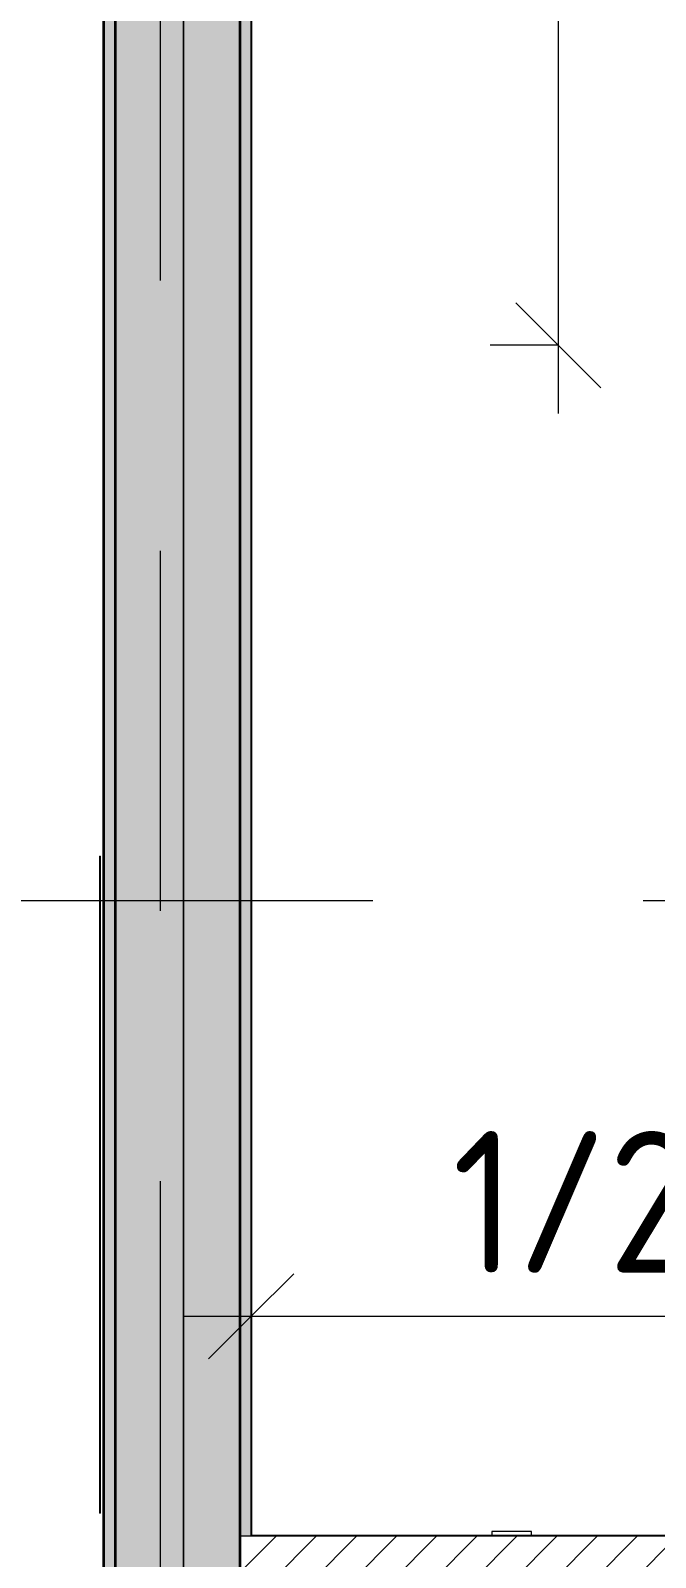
# Model space of a CAD drawing. Header units: millimetres. Extents: x 81425 to 274970, y -8553 to 29000.
# Drawn here: x 106981 to 108083, y 2442 to 5134 of the extents above; entities that cross this region are included whole.
import ezdxf

# ---------------------------------------------------------------- set-up
doc = ezdxf.new("R2010")
doc.units = ezdxf.units.MM
doc.linetypes.add('Осевая', pattern=[3175, 635, -476.25, 1587.5, -476.25])
for name, color, linetype, lineweight in [('A-ANNO-DIMS', 7, 'Continuous', 9), ('A-ANNO-DIMS-100', 7, 'Continuous', 9), ('A-DOOR', 7, 'Continuous', 9), ('A-DOOR-FRAM', 7, 'Continuous', 13), ('A-GENM', 7, 'Continuous', 9), ('A-WALL', 7, 'Continuous', 9), ('I-WALL', 7, 'Continuous', 9), ('Оси-2', 7, 'Осевая', 9)]:
    doc.layers.add(name, color=color, linetype=linetype, lineweight=lineweight)
for name, color, linetype, lineweight, true_color in [('A-WALL-1', 7, 'Continuous', 35, 0x3c3c3c), ('A-WALL-2', 7, 'Continuous', 25, 0x3c3c3c), ('A-WALL-FNSH-2', 7, 'Continuous', 13, 0x3c3c3c)]:
    doc.layers.add(name, color=color, linetype=linetype, lineweight=lineweight, true_color=true_color)
doc.styles.add('ISOCPEUR', font='isocpeur.ttf', dxfattribs={"width": 0.9, "height": 250})
doc.dimstyles.new('ISO-2_5_0_9К_БОЛЬШОЙ_1', dxfattribs={"dimscale": 304.8, "dimtxt": 248.995294, "dimasz": 0.492126, "dimexe": 0.393701, "dimexo": 0.984252, "dimgap": 0, "dimtad": 1, "dimdec": 0, "dimrnd": 10, "dimzin": 0, "dimdsep": 46, "dimtxsty": 'ISOCPEUR', "dimblk1": 'OBLIQUE', "dimblk2": 'OBLIQUE', "dimsah": 1, "dimcen": 0.09, "dimdle": 0.393701, "dimazin": 0, "dimtfac": 1, "dimtdec": 4, "dimtix": 1, "dimtmove": 0, "dimatfit": 3, "dimfxl": 1, "dimtvp": 1, "dimtolj": 1, "dimtzin": 0, "dimarcsym": 2})
pattern_1 = [(0, (0, 0), (121.92, 30.48), [10.058, -81.382, 10.058, -81.382, -487.68]), (0, (0, 0), (121.92, 30.48), [-182.88, 10.058, -172.822, 10.058, -81.382, -213.36]), (0, (0, 0), (121.92, 30.48), [-457.2, 10.058, -50.902, 10.058, -142.342]), (120, (45.72, 15.24), (-87.356454, 90.345817), [10.058, -81.382, 10.058, -81.382, -487.68]), (120, (45.72, 15.24), (-87.356454, 90.345817), [-182.88, 10.058, -172.822, 10.058, -81.382, -213.36]), (120, (45.72, 15.24), (-87.356454, 90.345817), [-457.2, 10.058, -50.902, 10.058, -142.342]), (240, (60.96, 76.2), (-34.563546, -120.825817), [10.058, -81.382, 10.058, -81.382, -487.68]), (240, (60.96, 76.2), (-34.563546, -120.825817), [-182.88, 10.058, -172.822, 10.058, -81.382, -213.36]), (240, (60.96, 76.2), (-34.563546, -120.825817), [-457.2, 10.058, -50.902, 10.058, -142.342])]

# ---------------------------------------------------------------- blocks, each defined once
blk = doc.blocks.new('Рисунок_горы - Рисунок_горы-31934381-План расстановки осветительного оборудования 1 этажа в осях 23-33')
at = {"layer": 'A-GENM'}
for p, q in [((107109, 5509.4), (107109, 170)), ((107109, 4718.9), (107109, 5335.8)), ((107109, 5181.1), (107109, 5059.9)), ((107109, 4769.4), (107109, 4702.4)), ((107109, 4600.9), (107109, 4430.9)), ((107109, 4354.2), (107109, 4586.3)), ((107109, 4374.4), (107109, 4384)), ((107109, 4308.3), (107109, 4334.6)), ((107109, 4296), (107109, 4310.1)), ((107109, 3683.3), (107109, 4294.2)), ((107109, 4258.7), (107109, 4082.8)), ((107109, 4178.7), (107109, 4184.7)), ((107109, 4184.7), (107109, 4178.7)), ((107109, 4177), (107109, 4178.7)), ((107109, 4178.7), (107109, 4177)), ((107109, 4169.3), (107109, 4177)), ((107109, 4177), (107109, 4169.3)), ((107109, 3854.6), (107109, 3857.3)), ((107109, 3857.3), (107109, 3854.6)), ((107109, 3759.7), (107109, 3702.6)), ((107109, 3402.6), (107109, 3730.3)), ((107109, 3730.3), (107109, 3402.6)), ((107109, 3400.4), (107109, 3402.6)), ((107109, 3402.6), (107109, 3400.4)), ((107109, 3083.5), (107109, 3004.1)), ((107109, 3004.1), (107109, 3083.5)), ((107109, 2625.3), (107109, 2998.2)), ((107109, 2981.7), (107109, 2983.6)), ((107109, 2983.6), (107109, 2981.7)), ((107109, 2977.7), (107109, 2981.7)), ((107109, 2981.7), (107109, 2977.7)), ((107109, 2972.5), (107109, 2510.3)), ((107109, 1721.7), (107109, 2520.4)), ((107109, 2520.4), (107109, 2515.4))]:
    blk.add_line(p, q, dxfattribs=at)
for points in [[(107109, 4996.9), (107109, 5086.6), (107109, 5046.4), (107109, 4960)], [(107109, 5048), (107109, 5034.9), (107109, 4986.4), (107109, 4936.1)], [(107109, 4997.1), (107109, 5021), (107109, 5029.3), (107109, 5042)], [(107109, 4891.4), (107109, 4907.7), (107109, 4948.5), (107109, 4997.1)], [(107109, 4926), (107109, 4939.9), (107109, 4967.6), (107109, 4996.9)], [(107109, 4931.3), (107109, 4918), (107109, 4888.2), (107109, 4860.1)], [(107109, 4931.3), (107109, 4930.9), (107109, 4805), (107109, 4768.3)], [(107109, 4919.2), (107109, 4919.2), (107109, 4919.2), (107109, 4919.2)], [(107109, 4739.7), (107109, 4876.4), (107109, 4794.5), (107109, 4683.1)], [(107109, 4855.8), (107109, 4852.6), (107109, 4846.5), (107109, 4834.5)], [(107109, 4745.8), (107109, 4834.9), (107109, 4778.8), (107109, 4694)], [(107109, 4662.1), (107109, 4677.7), (107109, 4709.2), (107109, 4745.8)], [(107109, 4623.7), (107109, 4642.8), (107109, 4685.9), (107109, 4739.7)], [(107109, 4610.3), (107109, 4692.4), (107109, 4646), (107109, 4564.5)], [(107109, 4601), (107109, 4604.6), (107109, 4669.1), (107109, 4680.1)], [(107109, 4560.8), (107109, 4651.4), (107109, 4604.2), (107109, 4519)], [(107109, 4531.2), (107109, 4546.3), (107109, 4577.2), (107109, 4610.3)], [(107109, 4480.9), (107109, 4572.6), (107109, 4516.7), (107109, 4440.6)], [(107109, 4481.4), (107109, 4495.6), (107109, 4523.9), (107109, 4560.8)], [(107109, 4524), (107109, 4524.4), (107109, 4524.8), (107109, 4525.2)], [(107109, 4487.1), (107109, 4482.8), (107109, 4444.2), (107109, 4332)], [(107109, 4407.1), (107109, 4421.2), (107109, 4448.2), (107109, 4480.9)], [(107109, 4423.1), (107109, 4418.5), (107109, 4333), (107109, 4267.6)], [(107109, 4411.7), (107109, 4398.1), (107109, 4349), (107109, 4292)], [(107109, 4317.2), (107109, 4357.9), (107109, 4365.3), (107109, 4387.8)], [(107109, 4215.4), (107109, 4312), (107109, 4340.6), (107109, 4369.3)], [(107109, 4352.9), (107109, 4342.3), (107109, 4301.5), (107109, 4243.4)], [(107109, 4330.1), (107109, 4333.9), (107109, 4326.6), (107109, 4344.4)], [(107109, 4284.3), (107109, 4313.8), (107109, 4319.7), (107109, 4338.1)], [(107109, 4330.9), (107109, 4330.7), (107109, 4330.5), (107109, 4330.1)], [(107109, 4206.3), (107109, 4223.5), (107109, 4265.2), (107109, 4317.2)], [(107109, 4185.5), (107109, 4201.4), (107109, 4243.1), (107109, 4284.3)], [(107109, 4216.7), (107109, 4221), (107109, 4261.3), (107109, 4273)], [(107109, 4109.1), (107109, 4188.9), (107109, 4152.7), (107109, 4076.1)], [(107109, 4180), (107109, 4180.5), (107109, 4181.1), (107109, 4181.9)], [(107109, 4169.3), (107109, 4162.4), (107109, 4124.9), (107109, 4116.2)], [(107109, 4133.6), (107109, 4135.1), (107109, 4136.8), (107109, 4138.7)], [(107109, 4045.2), (107109, 4057.1), (107109, 4079.3), (107109, 4109.1)], [(107109, 3861.6), (107109, 3860.2), (107109, 3858.1), (107109, 3855.2)], [(107109, 3797.3), (107109, 3797.5), (107109, 3797.7), (107109, 3797.9)], [(107109, 3741.7), (107109, 3746.1), (107109, 3771.7), (107109, 3783.9)], [(107109, 3703.3), (107109, 3704.4), (107109, 3706.1), (107109, 3707.2)], [(107109, 3436.6), (107109, 3438.4), (107109, 3442), (107109, 3447.7)], [(107109, 3400.4), (107109, 3399.3), (107109, 3107.3), (107109, 3083.5)], [(107109, 2975.1), (107109, 2975.8), (107109, 2976.7), (107109, 2977.7)], [(107109, 2656.2), (107109, 2679.5), (107109, 2705.1), (107109, 2725.9)], [(107109, 2525.4), (107109, 2507.2), (107109, 2429.8), (107109, 2406.1)]]:
    blk.add_open_spline(points, degree=3, dxfattribs=at)
for points, knots in [([(107109, 5059.9), (107109, 5059.9), (107109, 5039.5), (107109, 5017.9), (107109, 4998.9)], [0.525179856, 0.525179856, 0.525179856, 0.525179856, 0.525179866, 0.532374101, 0.532374101, 0.532374101, 0.532374101]), ([(107109, 5042), (107109, 5042), (107109, 5044.9), (107109, 5047), (107109, 5048.6)], [0.25, 0.25, 0.25, 0.25, 0.25000001, 0.27026999, 0.27026999, 0.27026999, 0.27026999]), ([(107109, 4998.9), (107109, 4998.9), (107109, 4983.2), (107109, 4976.1), (107109, 4954.5)], [0.532374101, 0.532374101, 0.532374101, 0.532374101, 0.532374111, 0.539568345, 0.539568345, 0.539568345, 0.539568345]), ([(107109, 4960), (107109, 4960), (107109, 4942.9), (107109, 4927.4), (107109, 4920.2)], [0.25, 0.25, 0.25, 0.25, 0.25, 0.3996398, 0.3996398, 0.3996398, 0.3996398]), ([(107109, 4954.5), (107109, 4954.5), (107109, 4939.3), (107109, 4935.5), (107109, 4931.3)], [0.539568345, 0.539568345, 0.539568345, 0.539568345, 0.539568355, 0.54676259, 0.54676259, 0.54676259, 0.54676259]), ([(107109, 4936.1), (107109, 4936.1), (107109, 4912.3), (107109, 4897.5), (107109, 4890)], [0.5, 0.5, 0.5, 0.5, 0.5, 0.6147906, 0.6147906, 0.6147906, 0.6147906]), ([(107109, 4768.3), (107109, 4768.3), (107109, 4803.3), (107109, 4919.5), (107109, 4930.4)], [0.8181818, 0.8181818, 0.8181818, 0.8181818, 0.8181818, 0.9910144, 0.9910144, 0.9910144, 0.9910144]), ([(107109, 4834.5), (107109, 4834.5), (107109, 4817.7), (107109, 4787.8), (107109, 4769.4)], [0.18181818, 0.18181818, 0.18181818, 0.18181818, 0.18181819, 0.27272727, 0.27272727, 0.27272727, 0.27272727]), ([(107109, 4717.3), (107109, 4717.3), (107109, 4726.8), (107109, 4745.3), (107109, 4768.3)], [0.72727273, 0.72727273, 0.72727273, 0.72727273, 0.72727274, 0.81818182, 0.81818182, 0.81818182, 0.81818182]), ([(107109, 4768.3), (107109, 4768.3), (107109, 4745.3), (107109, 4726.8), (107109, 4717.3)], [0.553956835, 0.553956835, 0.553956835, 0.553956835, 0.553956845, 0.561151079, 0.561151079, 0.561151079, 0.561151079]), ([(107109, 4650.6), (107109, 4650.6), (107109, 4692.1), (107109, 4715.2), (107109, 4718.6)], [0.26865672, 0.26865672, 0.26865672, 0.26865672, 0.26865673, 0.28295448, 0.28295448, 0.28295448, 0.28295448]), ([(107109, 4680.1), (107109, 4680.1), (107109, 4693.3), (107109, 4704.3), (107109, 4717.3)], [0.63636364, 0.63636364, 0.63636364, 0.63636364, 0.63636365, 0.72727273, 0.72727273, 0.72727273, 0.72727273]), ([(107109, 4717.3), (107109, 4717.3), (107109, 4704.3), (107109, 4693.3), (107109, 4680.1)], [0.561151079, 0.561151079, 0.561151079, 0.561151079, 0.561151089, 0.568345324, 0.568345324, 0.568345324, 0.568345324]), ([(107109, 4702.4), (107109, 4702.4), (107109, 4672), (107109, 4676.4), (107109, 4658.2)], [0.36363636, 0.36363636, 0.36363636, 0.36363636, 0.36363637, 0.45454545, 0.45454545, 0.45454545, 0.45454545]), ([(107109, 4694), (107109, 4694), (107109, 4677.5), (107109, 4666.3), (107109, 4659.6)], [0.3333333, 0.3333333, 0.3333333, 0.3333333, 0.3333333, 0.4633667, 0.4633667, 0.4633667, 0.4633667]), ([(107109, 4683.1), (107109, 4683.1), (107109, 4651.7), (107109, 4631.9), (107109, 4621.7)], [0.3333333, 0.3333333, 0.3333333, 0.3333333, 0.3333333, 0.4958732, 0.4958732, 0.4958732, 0.4958732]), ([(107109, 4680.1), (107109, 4680.1), (107109, 4669), (107109, 4603), (107109, 4600.9)], [0.568345324, 0.568345324, 0.568345324, 0.568345324, 0.568345334, 0.575478222, 0.575478222, 0.575478222, 0.575478222]), ([(107109, 4658.2), (107109, 4658.2), (107109, 4647.5), (107109, 4606.2), (107109, 4600.9)], [0.45454545, 0.45454545, 0.45454545, 0.45454545, 0.45454546, 0.54545455, 0.54545455, 0.54545455, 0.54545455]), ([(107109, 4586.3), (107109, 4586.3), (107109, 4590.6), (107109, 4590.2), (107109, 4650.6)], [0.25373134, 0.25373134, 0.25373134, 0.25373134, 0.25373135, 0.26865672, 0.26865672, 0.26865672, 0.26865672]), ([(107109, 4564.5), (107109, 4564.5), (107109, 4548.6), (107109, 4532), (107109, 4524.9)], [0.25, 0.25, 0.25, 0.25, 0.25, 0.4046033, 0.4046033, 0.4046033, 0.4046033]), ([(107109, 4519), (107109, 4519), (107109, 4500), (107109, 4487.2), (107109, 4479.7)], [0.3333333, 0.3333333, 0.3333333, 0.3333333, 0.3333333, 0.4813033, 0.4813033, 0.4813033, 0.4813033]), ([(107109, 4434), (107109, 4434), (107109, 4456), (107109, 4483.2), (107109, 4487.1)], [0.15384615, 0.15384615, 0.15384615, 0.15384615, 0.15384616, 0.18777746, 0.18777746, 0.18777746, 0.18777746]), ([(107109, 4440.6), (107109, 4440.6), (107109, 4423.4), (107109, 4411.7), (107109, 4404.7)], [0.3333333, 0.3333333, 0.3333333, 0.3333333, 0.3333333, 0.4725469, 0.4725469, 0.4725469, 0.4725469]), ([(107109, 4369.3), (107109, 4369.3), (107109, 4387.5), (107109, 4381.4), (107109, 4434)], [0.07692308, 0.07692308, 0.07692308, 0.07692308, 0.07692309, 0.15384615, 0.15384615, 0.15384615, 0.15384615]), ([(107109, 4430.9), (107109, 4430.9), (107109, 4411.8), (107109, 4389.5), (107109, 4374.4)], [0.582733813, 0.582733813, 0.582733813, 0.582733813, 0.582733823, 0.589928058, 0.589928058, 0.589928058, 0.589928058]), ([(107109, 4384), (107109, 4384), (107109, 4409.9), (107109, 4421.5), (107109, 4423.1)], [0.059701493, 0.059701493, 0.059701493, 0.059701493, 0.059701503, 0.063359476, 0.063359476, 0.063359476, 0.063359476]), ([(107109, 4387.8), (107109, 4387.8), (107109, 4400.3), (107109, 4408.2), (107109, 4412.2)], [0.25, 0.25, 0.25, 0.25, 0.25000001, 0.29509072, 0.29509072, 0.29509072, 0.29509072]), ([(107109, 4355.8), (107109, 4355.8), (107109, 4362.9), (107109, 4368.3), (107109, 4374.4)], [0.02985075, 0.02985075, 0.02985075, 0.02985075, 0.02985076, 0.04477612, 0.04477612, 0.04477612, 0.04477612]), ([(107109, 4374.4), (107109, 4374.4), (107109, 4368.3), (107109, 4362.9), (107109, 4355.8)], [0.589928058, 0.589928058, 0.589928058, 0.589928058, 0.589928068, 0.597122302, 0.597122302, 0.597122302, 0.597122302]), ([(107109, 4310.1), (107109, 4310.1), (107109, 4356.4), (107109, 4336.7), (107109, 4354.2)], [0.2238806, 0.2238806, 0.2238806, 0.2238806, 0.22388061, 0.23880597, 0.23880597, 0.23880597, 0.23880597]), ([(107109, 4344.4), (107109, 4344.4), (107109, 4347.6), (107109, 4352.1), (107109, 4355.8)], [0.01492537, 0.01492537, 0.01492537, 0.01492537, 0.01492538, 0.02985075, 0.02985075, 0.02985075, 0.02985075]), ([(107109, 4355.8), (107109, 4355.8), (107109, 4352.1), (107109, 4347.6), (107109, 4344.4)], [0.597122302, 0.597122302, 0.597122302, 0.597122302, 0.597122312, 0.604316547, 0.604316547, 0.604316547, 0.604316547]), ([(107109, 4338.1), (107109, 4338.1), (107109, 4345.5), (107109, 4350.4), (107109, 4353.1)], [0.2, 0.2, 0.2, 0.2, 0.20000001, 0.23225686, 0.23225686, 0.23225686, 0.23225686]), ([(107109, 4344.4), (107109, 4344.4), (107109, 4335.8), (107109, 4333), (107109, 4332.1)], [0.604316547, 0.604316547, 0.604316547, 0.604316547, 0.604316557, 0.607822023, 0.607822023, 0.607822023, 0.607822023]), ([(107109, 4332), (107109, 4332), (107109, 4249.7), (107109, 4156.9), (107109, 4074.1)], [0.23076923, 0.23076923, 0.23076923, 0.23076923, 0.23076924, 0.30769231, 0.30769231, 0.30769231, 0.30769231]), ([(107109, 4273), (107109, 4273), (107109, 4289.4), (107109, 4311.5), (107109, 4330.1)], [0.09090909, 0.09090909, 0.09090909, 0.09090909, 0.0909091, 0.18181818, 0.18181818, 0.18181818, 0.18181818]), ([(107109, 4330.1), (107109, 4330.1), (107109, 4309.7), (107109, 4273.5), (107109, 4254)], [0.18181818, 0.18181818, 0.18181818, 0.18181818, 0.18181819, 0.27272727, 0.27272727, 0.27272727, 0.27272727]), ([(107109, 4254), (107109, 4254), (107109, 4273.5), (107109, 4309.7), (107109, 4330.1)], [0.97014925, 0.97014925, 0.97014925, 0.97014925, 0.97014926, 1, 1, 1, 1]), ([(107109, 4330.1), (107109, 4330.1), (107109, 4311.5), (107109, 4289.4), (107109, 4273)], [0.611510791, 0.611510791, 0.611510791, 0.611510791, 0.611510801, 0.618705036, 0.618705036, 0.618705036, 0.618705036]), ([(107109, 4267.6), (107109, 4267.6), (107109, 4277.2), (107109, 4300.9), (107109, 4308.3)], [0.07462687, 0.07462687, 0.07462687, 0.07462687, 0.07462688, 0.08955224, 0.08955224, 0.08955224, 0.08955224]), ([(107109, 4308.3), (107109, 4308.3), (107109, 4294.5), (107109, 4267.6), (107109, 4258.7)], [0.08955224, 0.08955224, 0.08955224, 0.08955224, 0.08955225, 0.10447761, 0.10447761, 0.10447761, 0.10447761]), ([(107109, 4294.2), (107109, 4294.2), (107109, 4294.6), (107109, 4295), (107109, 4295.4)], [0.194029851, 0.194029851, 0.194029851, 0.194029851, 0.194029861, 0.202651697, 0.202651697, 0.202651697, 0.202651697]), ([(107109, 4292), (107109, 4292), (107109, 4244.2), (107109, 4216.6), (107109, 4204.7)], [0.5, 0.5, 0.5, 0.5, 0.5, 0.6504171, 0.6504171, 0.6504171, 0.6504171]), ([(107109, 4273), (107109, 4273), (107109, 4261.3), (107109, 4221), (107109, 4216.7)], [0.618705036, 0.618705036, 0.618705036, 0.618705036, 0.618705046, 0.625899281, 0.625899281, 0.625899281, 0.625899281]), ([(107109, 4254), (107109, 4254), (107109, 4140.3), (107109, 4130.6), (107109, 4024.9)], [0.27272727, 0.27272727, 0.27272727, 0.27272727, 0.27272728, 0.36363636, 0.36363636, 0.36363636, 0.36363636]), ([(107109, 4024.9), (107109, 4024.9), (107109, 4130.6), (107109, 4140.3), (107109, 4254)], [0.95522388, 0.95522388, 0.95522388, 0.95522388, 0.95522389, 0.97014925, 0.97014925, 0.97014925, 0.97014925]), ([(107109, 4243.4), (107109, 4243.4), (107109, 4218.4), (107109, 4188.9), (107109, 4180.5)], [0.4, 0.4, 0.4, 0.4, 0.4, 0.5435633, 0.5435633, 0.5435633, 0.5435633]), ([(107109, 4196.5), (107109, 4196.5), (107109, 4203.9), (107109, 4210.7), (107109, 4216.7)], [0.28571429, 0.28571429, 0.28571429, 0.28571429, 0.2857143, 0.35714286, 0.35714286, 0.35714286, 0.35714286]), ([(107109, 4216.7), (107109, 4216.7), (107109, 4062.7), (107109, 4093.8), (107109, 4004.3)], [0.35714286, 0.35714286, 0.35714286, 0.35714286, 0.35714287, 0.42857143, 0.42857143, 0.42857143, 0.42857143]), ([(107109, 4004.3), (107109, 4004.3), (107109, 4093.8), (107109, 4062.7), (107109, 4216.7)], [0.8181818, 0.8181818, 0.8181818, 0.8181818, 0.8181818, 1, 1, 1, 1]), ([(107109, 4216.7), (107109, 4216.7), (107109, 4210.7), (107109, 4203.9), (107109, 4196.5)], [0.625899281, 0.625899281, 0.625899281, 0.625899281, 0.625899291, 0.633093525, 0.633093525, 0.633093525, 0.633093525]), ([(107109, 4150.4), (107109, 4150.4), (107109, 4188.3), (107109, 4190.2), (107109, 4215.4)], [0.8461538, 0.8461538, 0.8461538, 0.8461538, 0.8461539, 1, 1, 1, 1]), ([(107109, 4184.7), (107109, 4184.7), (107109, 4188.8), (107109, 4192.6), (107109, 4196.5)], [0.21428571, 0.21428571, 0.21428571, 0.21428571, 0.21428572, 0.28571429, 0.28571429, 0.28571429, 0.28571429]), ([(107109, 4196.5), (107109, 4196.5), (107109, 4192.6), (107109, 4188.8), (107109, 4184.7)], [0.633093525, 0.633093525, 0.633093525, 0.633093525, 0.633093535, 0.64028777, 0.64028777, 0.64028777, 0.64028777]), ([(107109, 4116.2), (107109, 4116.2), (107109, 4124.9), (107109, 4162.4), (107109, 4169.3)], [0.8571429, 0.8571429, 0.8571429, 0.8571429, 0.8571429, 1, 1, 1, 1]), ([(107109, 4169.3), (107109, 4169.3), (107109, 4161.5), (107109, 4148.1), (107109, 4138.7)], [0.661870504, 0.661870504, 0.661870504, 0.661870504, 0.661870514, 0.669064748, 0.669064748, 0.669064748, 0.669064748]), ([(107109, 3869.9), (107109, 3869.9), (107109, 3932.6), (107109, 4059.4), (107109, 4150.4)], [0.76923077, 0.76923077, 0.76923077, 0.76923077, 0.76923078, 0.84615385, 0.84615385, 0.84615385, 0.84615385]), ([(107109, 4138.7), (107109, 4138.7), (107109, 4129.2), (107109, 4123.4), (107109, 4115.8)], [0.669064748, 0.669064748, 0.669064748, 0.669064748, 0.669064758, 0.676258993, 0.676258993, 0.676258993, 0.676258993]), ([(107109, 4034.2), (107109, 4034.2), (107109, 4069.7), (107109, 4093.5), (107109, 4116.2)], [0.78571429, 0.78571429, 0.78571429, 0.78571429, 0.7857143, 0.85714286, 0.85714286, 0.85714286, 0.85714286]), ([(107109, 4116.2), (107109, 4116.2), (107109, 4093.5), (107109, 4069.7), (107109, 4034.2)], [0.1111111, 0.1111111, 0.1111111, 0.1111111, 0.1111111, 0.2222222, 0.2222222, 0.2222222, 0.2222222]), ([(107109, 4037.7), (107109, 4037.7), (107109, 4093.3), (107109, 4101.4), (107109, 4115.8)], [0.5555556, 0.5555556, 0.5555556, 0.5555556, 0.5555556, 0.6666667, 0.6666667, 0.6666667, 0.6666667]), ([(107109, 4115.8), (107109, 4115.8), (107109, 4101.4), (107109, 4093.3), (107109, 4037.7)], [0.676258993, 0.676258993, 0.676258993, 0.676258993, 0.676259003, 0.683453237, 0.683453237, 0.683453237, 0.683453237]), ([(107109, 4082.8), (107109, 4082.8), (107109, 3948.4), (107109, 3856.6), (107109, 3759.7)], [0.11940299, 0.11940299, 0.11940299, 0.11940299, 0.119403, 0.13432836, 0.13432836, 0.13432836, 0.13432836]), ([(107109, 4076.1), (107109, 4076.1), (107109, 4061), (107109, 4050.4), (107109, 4043.8)], [0.3333333, 0.3333333, 0.3333333, 0.3333333, 0.3333333, 0.4773843, 0.4773843, 0.4773843, 0.4773843]), ([(107109, 4074.1), (107109, 4074.1), (107109, 3986.7), (107109, 3902.4), (107109, 3813.9)], [0.30769231, 0.30769231, 0.30769231, 0.30769231, 0.30769232, 0.38461538, 0.38461538, 0.38461538, 0.38461538]), ([(107109, 3854.6), (107109, 3854.6), (107109, 3890.3), (107109, 3996.8), (107109, 4037.7)], [0.4444444, 0.4444444, 0.4444444, 0.4444444, 0.4444445, 0.5555556, 0.5555556, 0.5555556, 0.5555556]), ([(107109, 4037.7), (107109, 4037.7), (107109, 3996.8), (107109, 3890.3), (107109, 3854.6)], [0.683453237, 0.683453237, 0.683453237, 0.683453237, 0.683453247, 0.690647482, 0.690647482, 0.690647482, 0.690647482]), ([(107109, 3857.3), (107109, 3857.3), (107109, 3885.2), (107109, 4009), (107109, 4034.2)], [0.71428571, 0.71428571, 0.71428571, 0.71428571, 0.71428572, 0.78571429, 0.78571429, 0.78571429, 0.78571429]), ([(107109, 4034.2), (107109, 4034.2), (107109, 4009), (107109, 3885.2), (107109, 3857.3)], [0.2222222, 0.2222222, 0.2222222, 0.2222222, 0.2222222, 0.3333333, 0.3333333, 0.3333333, 0.3333333]), ([(107109, 4024.9), (107109, 4024.9), (107109, 3937.4), (107109, 3973.8), (107109, 3767)], [0.36363636, 0.36363636, 0.36363636, 0.36363636, 0.36363637, 0.45454545, 0.45454545, 0.45454545, 0.45454545]), ([(107109, 3767), (107109, 3767), (107109, 3973.8), (107109, 3937.4), (107109, 4024.9)], [0.94029851, 0.94029851, 0.94029851, 0.94029851, 0.94029852, 0.95522388, 0.95522388, 0.95522388, 0.95522388]), ([(107109, 4004.3), (107109, 4004.3), (107109, 3973.8), (107109, 3945), (107109, 3911.9)], [0.42857143, 0.42857143, 0.42857143, 0.42857143, 0.42857144, 0.5, 0.5, 0.5, 0.5]), ([(107109, 3911.9), (107109, 3911.9), (107109, 3945), (107109, 3973.8), (107109, 4004.3)], [0.72727273, 0.72727273, 0.72727273, 0.72727273, 0.72727274, 0.81818182, 0.81818182, 0.81818182, 0.81818182]), ([(107109, 3911.9), (107109, 3911.9), (107109, 3872.9), (107109, 3835.7), (107109, 3811.1)], [0.5, 0.5, 0.5, 0.5, 0.50000001, 0.57142857, 0.57142857, 0.57142857, 0.57142857]), ([(107109, 3811.1), (107109, 3811.1), (107109, 3835.7), (107109, 3872.9), (107109, 3911.9)], [0.63636364, 0.63636364, 0.63636364, 0.63636364, 0.63636365, 0.72727273, 0.72727273, 0.72727273, 0.72727273]), ([(107109, 3705.6), (107109, 3705.6), (107109, 3759.3), (107109, 3807.7), (107109, 3869.9)], [0.69230769, 0.69230769, 0.69230769, 0.69230769, 0.6923077, 0.76923077, 0.76923077, 0.76923077, 0.76923077]), ([(107109, 3797.9), (107109, 3797.9), (107109, 3826.6), (107109, 3852.7), (107109, 3861.1)], [0.4, 0.4, 0.4, 0.4, 0.4, 0.5270595, 0.5270595, 0.5270595, 0.5270595]), ([(107109, 3855.2), (107109, 3855.2), (107109, 3833.8), (107109, 3773.8), (107109, 3741.7)], [0.6, 0.6, 0.6, 0.6, 0.6, 1, 1, 1, 1]), ([(107109, 3811.1), (107109, 3811.1), (107109, 3821.6), (107109, 3845), (107109, 3854.6)], [0.57142857, 0.57142857, 0.57142857, 0.57142857, 0.57142858, 0.64285714, 0.64285714, 0.64285714, 0.64285714]), ([(107109, 3854.6), (107109, 3854.6), (107109, 3845), (107109, 3821.6), (107109, 3811.1)], [0.690647482, 0.690647482, 0.690647482, 0.690647482, 0.690647492, 0.697841727, 0.697841727, 0.697841727, 0.697841727]), ([(107109, 3813.9), (107109, 3813.9), (107109, 3733.5), (107109, 3629.8), (107109, 3552)], [0.38461538, 0.38461538, 0.38461538, 0.38461538, 0.38461539, 0.46153846, 0.46153846, 0.46153846, 0.46153846]), ([(107109, 3730.3), (107109, 3730.3), (107109, 3756), (107109, 3786.2), (107109, 3811.1)], [0.54545455, 0.54545455, 0.54545455, 0.54545455, 0.54545456, 0.63636364, 0.63636364, 0.63636364, 0.63636364]), ([(107109, 3811.1), (107109, 3811.1), (107109, 3786.2), (107109, 3756), (107109, 3730.3)], [0.697841727, 0.697841727, 0.697841727, 0.697841727, 0.697841737, 0.705035971, 0.705035971, 0.705035971, 0.705035971]), ([(107109, 3767), (107109, 3767), (107109, 3755.2), (107109, 3737.5), (107109, 3730.3)], [0.45454545, 0.45454545, 0.45454545, 0.45454545, 0.45454546, 0.54545455, 0.54545455, 0.54545455, 0.54545455]), ([(107109, 3730.3), (107109, 3730.3), (107109, 3737.5), (107109, 3755.2), (107109, 3767)], [0.92537313, 0.92537313, 0.92537313, 0.92537313, 0.92537314, 0.94029851, 0.94029851, 0.94029851, 0.94029851]), ([(107109, 3707.8), (107109, 3707.8), (107109, 3689.4), (107109, 3692.1), (107109, 3683.3)], [0.1641791, 0.1641791, 0.1641791, 0.1641791, 0.16417911, 0.17910448, 0.17910448, 0.17910448, 0.17910448]), ([(107109, 3627.7), (107109, 3627.7), (107109, 3637.8), (107109, 3675.3), (107109, 3705.6)], [0.61538462, 0.61538462, 0.61538462, 0.61538462, 0.61538463, 0.69230769, 0.69230769, 0.69230769, 0.69230769]), ([(107109, 3447.7), (107109, 3447.7), (107109, 3483), (107109, 3540.3), (107109, 3627.7)], [0.53846154, 0.53846154, 0.53846154, 0.53846154, 0.53846155, 0.61538462, 0.61538462, 0.61538462, 0.61538462]), ([(107109, 3552), (107109, 3552), (107109, 3488.3), (107109, 3444.8), (107109, 3436.7)], [0.46153846, 0.46153846, 0.46153846, 0.46153846, 0.46153847, 0.51494793, 0.51494793, 0.51494793, 0.51494793]), ([(107109, 3341.9), (107109, 3341.9), (107109, 3360.7), (107109, 3384.7), (107109, 3400.4)], [0.875, 0.875, 0.875, 0.875, 0.875, 1, 1, 1, 1]), ([(107109, 3400.4), (107109, 3400.4), (107109, 3384.7), (107109, 3360.7), (107109, 3341.9)], [0.71942446, 0.71942446, 0.71942446, 0.71942446, 0.71942447, 0.726618705, 0.726618705, 0.726618705, 0.726618705]), ([(107109, 3083.5), (107109, 3083.5), (107109, 3107.2), (107109, 3396.6), (107109, 3400.3)], [0.88059701, 0.88059701, 0.88059701, 0.88059701, 0.88059702, 0.89545374, 0.89545374, 0.89545374, 0.89545374]), ([(107109, 3082.1), (107109, 3082.1), (107109, 3171), (107109, 3248.3), (107109, 3341.9)], [0.8125, 0.8125, 0.8125, 0.8125, 0.81250001, 0.875, 0.875, 0.875, 0.875]), ([(107109, 3341.9), (107109, 3341.9), (107109, 3248.3), (107109, 3171), (107109, 3082.1)], [0.726618705, 0.726618705, 0.726618705, 0.726618705, 0.726618715, 0.73381295, 0.73381295, 0.73381295, 0.73381295]), ([(107109, 2983.6), (107109, 2983.6), (107109, 3023.2), (107109, 3061.6), (107109, 3082.1)], [0.75, 0.75, 0.75, 0.75, 0.75000001, 0.8125, 0.8125, 0.8125, 0.8125]), ([(107109, 3082.1), (107109, 3082.1), (107109, 3061.6), (107109, 3023.2), (107109, 2983.6)], [0.73381295, 0.73381295, 0.73381295, 0.73381295, 0.73381296, 0.741007194, 0.741007194, 0.741007194, 0.741007194]), ([(107109, 3004.1), (107109, 3004.1), (107109, 2992.6), (107109, 2987.6), (107109, 2972.5)], [0.125, 0.125, 0.125, 0.125, 0.12500001, 0.1875, 0.1875, 0.1875, 0.1875]), ([(107109, 2972.5), (107109, 2972.5), (107109, 2987.6), (107109, 2992.6), (107109, 3004.1)], [0.85074627, 0.85074627, 0.85074627, 0.85074627, 0.85074628, 0.86567164, 0.86567164, 0.86567164, 0.86567164]), ([(107109, 2998.2), (107109, 2998.2), (107109, 2992.9), (107109, 2980.7), (107109, 2972.5)], [0.8358209, 0.8358209, 0.8358209, 0.8358209, 0.83582091, 0.85074627, 0.85074627, 0.85074627, 0.85074627]), ([(107109, 2977.7), (107109, 2977.7), (107109, 2973), (107109, 2972.5), (107109, 2962.9)], [0.755395683, 0.755395683, 0.755395683, 0.755395683, 0.755395693, 0.762589928, 0.762589928, 0.762589928, 0.762589928]), ([(107109, 2962.9), (107109, 2962.9), (107109, 2968.6), (107109, 2971.1), (107109, 2973.1)], [0.5625, 0.5625, 0.5625, 0.5625, 0.56250001, 0.59945519, 0.59945519, 0.59945519, 0.59945519]), ([(107109, 2926.6), (107109, 2926.6), (107109, 2934.7), (107109, 2946.5), (107109, 2962.9)], [0.5, 0.5, 0.5, 0.5, 0.50000001, 0.5625, 0.5625, 0.5625, 0.5625]), ([(107109, 2962.9), (107109, 2962.9), (107109, 2946.5), (107109, 2934.7), (107109, 2926.6)], [0.762589928, 0.762589928, 0.762589928, 0.762589928, 0.762589938, 0.769784173, 0.769784173, 0.769784173, 0.769784173]), ([(107109, 2725.9), (107109, 2725.9), (107109, 2755.6), (107109, 2865.1), (107109, 2926.6)], [0.4375, 0.4375, 0.4375, 0.4375, 0.43750001, 0.5, 0.5, 0.5, 0.5]), ([(107109, 2926.6), (107109, 2926.6), (107109, 2865.1), (107109, 2755.6), (107109, 2725.9)], [0.769784173, 0.769784173, 0.769784173, 0.769784173, 0.769784183, 0.776978417, 0.776978417, 0.776978417, 0.776978417]), ([(107109, 2725.9), (107109, 2725.9), (107109, 2700.2), (107109, 2667.3), (107109, 2640.3)], [0.776978417, 0.776978417, 0.776978417, 0.776978417, 0.776978427, 0.784172662, 0.784172662, 0.784172662, 0.784172662]), ([(107109, 2640.3), (107109, 2640.3), (107109, 2645.4), (107109, 2650.7), (107109, 2656.2)], [0.375, 0.375, 0.375, 0.375, 0.37500001, 0.38686474, 0.38686474, 0.38686474, 0.38686474]), ([(107109, 2581.4), (107109, 2581.4), (107109, 2621.6), (107109, 2621.3), (107109, 2640.3)], [0.3125, 0.3125, 0.3125, 0.3125, 0.31250001, 0.375, 0.375, 0.375, 0.375]), ([(107109, 2640.3), (107109, 2640.3), (107109, 2621.3), (107109, 2621.6), (107109, 2581.4)], [0.784172662, 0.784172662, 0.784172662, 0.784172662, 0.784172672, 0.791366906, 0.791366906, 0.791366906, 0.791366906]), ([(107109, 2515.4), (107109, 2515.4), (107109, 2578.9), (107109, 2607.1), (107109, 2625.3)], [0.80597015, 0.80597015, 0.80597015, 0.80597015, 0.80597016, 0.82089552, 0.82089552, 0.82089552, 0.82089552]), ([(107109, 2510.3), (107109, 2510.3), (107109, 2529), (107109, 2562.7), (107109, 2581.4)], [0.25, 0.25, 0.25, 0.25, 0.25000001, 0.3125, 0.3125, 0.3125, 0.3125]), ([(107109, 2581.4), (107109, 2581.4), (107109, 2562.7), (107109, 2529), (107109, 2510.3)], [0.791366906, 0.791366906, 0.791366906, 0.791366906, 0.791366916, 0.798561151, 0.798561151, 0.798561151, 0.798561151]), ([(107109, 2444.2), (107109, 2444.2), (107109, 2463.7), (107109, 2510.3), (107109, 2522.5)], [0.7142857, 0.7142857, 0.7142857, 0.7142857, 0.7142857, 0.9587899, 0.9587899, 0.9587899, 0.9587899]), ([(107109, 2510.3), (107109, 2510.3), (107109, 2483), (107109, 2428.7), (107109, 2405.3)], [0.798561151, 0.798561151, 0.798561151, 0.798561151, 0.798561161, 0.805755396, 0.805755396, 0.805755396, 0.805755396]), ([(107109, 2337.1), (107109, 2337.1), (107109, 2349.8), (107109, 2431.6), (107109, 2444.2)], [0.5714286, 0.5714286, 0.5714286, 0.5714286, 0.5714286, 0.7142857, 0.7142857, 0.7142857, 0.7142857])]:
    blk.add_open_spline(points, degree=3, knots=knots, dxfattribs=at)
blk = doc.blocks.new('110_Дверь_СКБ_2Ст - Д-2а_п_ Из коридора на лестницу-32239107-План расстановки осветительного оборудования 1 этажа в осях 23-33')
at = {"layer": 'A-DOOR-FRAM'}
for p, q in [((697.5, -40), (697.5, -48)), ((697.5, -48), (767.5, -48)), ((767.5, -48), (767.5, -40))]:
    blk.add_line(p, q, dxfattribs=at)
blk = doc.blocks.new('DIMBLOCK49-План расстановки осветительного оборудования 1 этажа в осях 23-33')
at = {"layer": 'A-ANNO-DIMS-100'}
for p, q in [((108510, 3981.5), (108510, 2747.2)), ((108510, 2867.2), (108510, 3981.5)), ((107370, 2673.3), (107370, 2987.2)), ((107250, 2867.2), (108510, 2867.2)), ((107370, 2867.2), (107370, 2673.3))]:
    blk.add_line(p, q, dxfattribs=at)
at = {"layer": 'A-ANNO-DIMS-100', "lineweight": 20}
for p, q in [((107370, 2867.2), (107445, 2942.2)), ((108510, 2867.2), (108585, 2942.2)), ((107370, 2867.2), (107295, 2792.2)), ((108510, 2867.2), (108435, 2792.2))]:
    blk.add_line(p, q, dxfattribs=at)
at = {"layer": 'A-ANNO-DIMS-100', "color": 0, "insert": (107724.5, 3193.9), "char_height": 250, "width": 517.144, "attachment_point": 1, "line_spacing_factor": 1.149209, "style": 'ISOCPEUR'}
blk.add_mtext('1/2', dxfattribs=at)
blk = doc.blocks.new('_Oblique')
at = {"color": 0, "linetype": 'ByBlock', "lineweight": -2}
blk.add_line((-0.5, -0.5), (0.5, 0.5), dxfattribs=at)
blk = doc.blocks.new('DIMBLOCK52-План расстановки осветительного оборудования 1 этажа в осях 23-33')
at = {"layer": 'A-ANNO-DIMS-100', "lineweight": 20}
for p, q in [((107911.4, 8579), (107836.4, 8654)), ((107911.4, 8579), (107986.4, 8504)), ((107911.4, 4579), (107836.4, 4654)), ((107911.4, 4579), (107986.4, 4504))]:
    blk.add_line(p, q, dxfattribs=at)
at = {"layer": 'A-ANNO-DIMS-100'}
for p, q in [((107912, 8579), (107791.4, 8579)), ((107911.4, 8579), (107911.4, 4459)), ((107911.4, 8579), (107912, 8579)), ((107912.5, 4579), (107791.4, 4579)), ((107911.4, 4579), (107912.5, 4579))]:
    blk.add_line(p, q, dxfattribs=at)
at = {"layer": 'A-ANNO-DIMS-100', "color": 0, "insert": (107584.8, 6251), "char_height": 250, "width": 787.208, "attachment_point": 1, "rotation": 90, "line_spacing_factor": 1.149209, "style": 'ISOCPEUR'}
blk.add_mtext('4000', dxfattribs=at)

msp = doc.modelspace()

# ---------------------------------------------------------------- hatches: boundary and pattern name
at = {"layer": 'I-WALL'}
h = msp.add_hatch(dxfattribs=at)
h.set_pattern_fill('FP_1', color=256, style=0, pattern_type=2)
h.set_pattern_definition([(45, (0, 0), (-57.024626, 57.024626), []), (45, (57.025, 0), (-57.024626, 57.024626), [100.806, -20.161, 3.353, -16.808])])
h.paths.add_polyline_path([(107136.2, 2400), (107350, 2400), (107350, 10600), (107130, 10600), (107130, 2400)])
h = msp.add_hatch(dxfattribs=at)
h.set_pattern_fill('FP_38', color=256, style=0, pattern_type=2)
h.set_pattern_definition(pattern_1)
h.paths.add_polyline_path([(107130, 150), (107130, 10380), (107110, 10380), (107110, 150)])
h = msp.add_hatch(dxfattribs=at)
h.set_pattern_fill('FP_38', color=256, style=0, pattern_type=2)
h.set_pattern_definition(pattern_1)
h.paths.add_polyline_path([(107350, 2480), (107370, 2480), (107370, 10380), (107350, 10380), (107350, 2656.2)])
h = msp.add_hatch(dxfattribs=at)
h.set_pattern_fill('FP_2', color=256, style=0, pattern_type=2)
h.set_pattern_definition([(45, (0, 0), (-35.35534, 35.35534), [])])
h.paths.add_polyline_path([(109570, 2400), (109670, 2400), (109670, 2480), (107350, 2480), (107350, 2400), (109550, 2400)])

# ---------------------------------------------------------------- linework, layer by layer
at = {"layer": 'A-WALL'}
msp.add_line((107350, 2480), (107370, 2480), dxfattribs=at)
at = {"layer": 'A-WALL-1'}
for p, q in [((107130, 10600), (107130, 2400)), ((107350, 10600), (107350, 2400))]:
    msp.add_line(p, q, dxfattribs=at)
at = {"layer": 'A-WALL-2'}
for p, q in [((107110, 10380), (107110, 170)), ((107370, 10380), (107370, 2480)), ((109650, 2480), (107370, 2480))]:
    msp.add_line(p, q, dxfattribs=at)
at = {"layer": 'A-WALL-FNSH-2'}
for p, q in [((107109, 10369.9), (107109, 171)), ((107250, 10390), (107250, 160.5)), ((107251, 160.5), (107251, 10390)), ((107371, 2481), (107371, 10379)), ((109650, 2481), (107371, 2481))]:
    msp.add_line(p, q, dxfattribs=at)
at = {"layer": 'I-WALL'}
for p, q in [((107109, 4987.1), (107110, 4987.1)), ((107110, 4965.3), (107109, 4965.3)), ((107110, 4960.3), (107109, 4960.3)), ((107110, 4957.6), (107109, 4957.6)), ((107109, 4850.3), (107110, 4850.3)), ((107109, 4847.6), (107110, 4847.6)), ((107110, 4844.5), (107109, 4844.5)), ((107109, 4825.3), (107110, 4825.3)), ((107110, 4754.1), (107109, 4754.1)), ((107110, 4737.9), (107109, 4737.9)), ((107109, 4734.5), (107110, 4734.5)), ((107110, 4728.6), (107109, 4728.6)), ((107110, 4723.7), (107109, 4723.7)), ((107109, 4627.9), (107110, 4627.9)), ((107110, 4622.7), (107109, 4622.7)), ((107110, 4617.2), (107109, 4617.2)), ((107109, 4613.7), (107110, 4613.7)), ((107109, 4594.1), (107110, 4594.1)), ((107109, 4588.6), (107110, 4588.6)), ((107110, 4571.9), (107109, 4571.9)), ((107109, 4507.2), (107110, 4507.2)), ((107110, 4504.1), (107109, 4504.1)), ((107110, 4501.2), (107109, 4501.2)), ((107109, 4461.9), (107110, 4461.9)), ((107110, 4418.4), (107109, 4418.4)), ((107109, 4404.1), (107110, 4404.1)), ((107109, 4397), (107110, 4397)), ((107109, 4391.2), (107110, 4391.2)), ((107110, 4380.5), (107109, 4380.5)), ((107110, 4359.4), (107109, 4359.4)), ((107109, 4342.9), (107110, 4342.9)), ((107110, 4335.3), (107109, 4335.3)), ((107109, 4270.5), (107110, 4270.5)), ((107110, 4246.8), (107109, 4246.8)), ((107109, 4246.3), (107110, 4246.3)), ((107109, 4238.4), (107110, 4238.4)), ((107109, 4225.3), (107110, 4225.3)), ((107110, 4221.9), (107109, 4221.9)), ((107109, 4219.4), (107110, 4219.4)), ((107109, 4206.8), (107110, 4206.8)), ((107109, 4205.1), (107110, 4205.1)), ((107110, 4144), (107109, 4144)), ((107110, 4142.2), (107109, 4142.2)), ((107110, 4069.7), (107109, 4069.7)), ((107109, 4064), (107110, 4064)), ((107109, 4062.2), (107110, 4062.2)), ((107110, 4049), (107109, 4049)), ((107109, 4029.7), (107110, 4029.7)), ((107109, 3969), (107110, 3969)), ((107110, 3952.3), (107109, 3952.3)), ((107109, 3912.3), (107110, 3912.3)), ((107110, 3896.2), (107109, 3896.2)), ((107110, 3880), (107109, 3880)), ((107109, 3875.7), (107110, 3875.7)), ((107110, 3873.7), (107109, 3873.7)), ((107110, 3869.5), (107109, 3869.5)), ((107109, 3856.2), (107110, 3856.2)), ((107109, 3849.3), (107110, 3849.3)), ((107109, 3840), (107110, 3840)), ((107109, 3833.7), (107110, 3833.7)), ((107110, 3828.4), (107109, 3828.4)), ((107109, 3815.1), (107110, 3815.1)), ((107110, 3768.6), (107109, 3768.6)), ((107109, 3748.4), (107110, 3748.4)), ((107110, 3742.2), (107109, 3742.2)), ((107109, 3728.6), (107110, 3728.6)), ((107110, 3722.6), (107109, 3722.6)), ((107110, 3713.1), (107109, 3713.1)), ((107110, 3704.7), (107109, 3704.7)), ((107104, 3678.6), (107103, 3678.6)), ((107110, 3679.2), (107109, 3679.2)), ((107109, 3673.1), (107110, 3673.1)), ((107109, 3664.7), (107110, 3664.7)), ((107109, 3646.4), (107110, 3646.4)), ((107109, 3639.2), (107110, 3639.2)), ((107109, 3622.2), (107110, 3622.2)), ((107110, 3610), (107109, 3610)), ((107110, 3603.3), (107109, 3603.3)), ((107109, 3570), (107110, 3570)), ((107110, 3549.1), (107109, 3549.1)), ((107109, 3523.3), (107110, 3523.3)), ((107109, 3509.1), (107110, 3509.1)), ((107109, 3505.5), (107110, 3505.5)), ((107110, 3505.2), (107109, 3505.2)), ((107109, 3480.9), (107110, 3480.9)), ((107110, 3480.6), (107109, 3480.6)), ((107109, 3447), (107110, 3447)), ((107109, 3446.7), (107110, 3446.7)), ((107110, 3430), (107109, 3430)), ((107110, 3429.7), (107109, 3429.7)), ((107109, 3414.9), (107110, 3414.9)), ((107109, 3405.5), (107110, 3405.5)), ((107110, 3405.2), (107109, 3405.2)), ((107109, 3381), (107110, 3381)), ((107110, 3380.6), (107109, 3380.6)), ((107109, 3364), (107110, 3364)), ((107110, 3363.7), (107109, 3363.7)), ((107109, 3330.1), (107110, 3330.1)), ((107110, 3329.8), (107109, 3329.8)), ((107109, 3305.5), (107110, 3305.5)), ((107110, 3305.2), (107109, 3305.2)), ((107109, 3295.8), (107110, 3295.8)), ((107103, 3195.9), (107104, 3195.9)), ((107109, 3024.6), (107110, 3024.6)), ((107110, 2817), (107109, 2817)), ((107110, 2792.4), (107109, 2792.4)), ((107110, 2758.5), (107109, 2758.5)), ((107104, 2740.3), (107103, 2740.3)), ((107109, 2741.5), (107110, 2741.5)), ((107110, 2717), (107109, 2717)), ((107110, 2692.5), (107109, 2692.5)), ((107110, 2675.5), (107109, 2675.5)), ((107110, 2641.6), (107109, 2641.6)), ((107109, 2622.2), (107110, 2622.2)), ((107110, 2617), (107109, 2617)), ((107110, 2602.2), (107109, 2602.2)), ((107103, 2520.3), (107104, 2520.3)), ((107109, 2520.3), (107110, 2520.3)), ((107109, 2483.9), (107110, 2483.9)), ((107109, 2479.9), (107110, 2479.9)), ((107109, 2470.6), (107110, 2470.6))]:
    msp.add_line(p, q, dxfattribs=at)
for points in [[(107109, 4987.1), (107109, 5120.7), (107109, 5274.6), (107109, 5448.9)], [(107109, 3849.3), (107109, 3975.9), (107109, 4230.9), (107109, 4622.7)], [(107109, 4342.9), (107109, 4091.4), (107109, 3927.1), (107109, 3849.3)], [(107109, 4205.1), (107109, 4223.7), (107109, 4232.2), (107109, 4246.3)], [(107109, 3295.8), (107109, 3436.2), (107109, 3620.7), (107109, 3849.3)], [(107109, 3849.3), (107109, 3620.7), (107109, 3436.2), (107109, 3295.8)], [(107109, 2622.2), (107109, 2988.7), (107109, 3355.5), (107109, 3722.6)], [(107103, 3195.9), (107103, 3358.4), (107103, 3519.3), (107103, 3678.6)], [(107103, 3678.6), (107103, 3518.5), (107103, 3390.5), (107103, 3294.9)], [(107104, 3294.9), (107104, 3390.5), (107104, 3518.5), (107104, 3678.6)], [(107104, 3678.6), (107104, 3519.3), (107104, 3358.4), (107104, 3195.9)], [(107103, 3023.5), (107103, 2885.6), (107103, 2638.5), (107103, 2520.3)], [(107104, 2520.3), (107104, 2638.5), (107104, 2885.6), (107104, 3023.5)], [(107109, 2336.8), (107109, 2692.7), (107109, 2921.9), (107109, 3024.6)], [(107103, 2520.3), (107103, 2627.4), (107103, 2635.4), (107103, 2740.3)], [(107104, 2740.3), (107104, 2635.4), (107104, 2627.4), (107104, 2520.3)]]:
    msp.add_open_spline(points, degree=3, dxfattribs=at)
for points, knots in [([(107109, 5200.6), (107109, 5145.9), (107109, 5095.6), (107109, 5031.5), (107109, 5005.9), (107109, 4979.6), (107109, 4949.6), (107109, 4911.5), (107109, 4877.7), (107109, 4827.6), (107109, 4806.7), (107109, 4768.9), (107109, 4752.8), (107109, 4726.6), (107109, 4691.6), (107109, 4653.9), (107109, 4632.9), (107109, 4574.2), (107109, 4508.9), (107109, 4428.9), (107109, 4342.9)], [-4.917818, -4.917818, -4.917818, -4.917818, -4.393616, -3.919826, -3.512377, -3.267257, -3.030144, -2.795945, -2.506601, -2.255581, -2.060652, -1.955773, -1.839232, -1.663262, -1.446868, -1.212316, -0.977615, -0.697838, -0.366455, 0, 0, 0, 0]), ([(107109, 4622.7), (107109, 4638.7), (107109, 4653.5), (107109, 4661.5), (107109, 4661.5), (107109, 4697.2), (107109, 4709.9), (107109, 4732), (107109, 4732), (107109, 4755.8), (107109, 4776.5), (107109, 4796.8), (107109, 4822.6), (107109, 4857.8), (107109, 4878.2), (107109, 4894.3), (107109, 4894.3), (107109, 4894.3), (107109, 4916.8), (107109, 4945.3), (107109, 4987.1)], [-1.450501, -1.450501, -1.450501, -1.450501, -1.394353, -1.31951, -1.213605, -1.121428, -1.035846, -0.983542, -0.904926, -0.833404, -0.760254, -0.683975, -0.583448, -0.48287, -0.404017, -0.340022, -0.260244, -0.180733, -0.102274, 0, 0, 0, 0]), ([(107109, 4361.4), (107109, 4485.8), (107109, 4538.2), (107109, 4463.9), (107109, 4397)], [-0.6114434, -0.6114434, -0.6114434, -0.6114434, -0.2797934, 0, 0, 0, 0]), ([(107109, 4397), (107109, 4368.5), (107109, 4302.8), (107109, 4258.9), (107109, 4221.9)], [-0.3704236, -0.3704236, -0.3704236, -0.3704236, -0.1634778, 0, 0, 0, 0]), ([(107109, 4342.9), (107109, 4311.2), (107109, 4280.1), (107109, 4236.7), (107109, 4224.8), (107109, 4191.6), (107109, 4170.8), (107109, 4136.2), (107109, 4123.9), (107109, 4109.7), (107109, 4085), (107109, 4057.1), (107109, 4029.9), (107109, 3968), (107109, 3908.3), (107109, 3863.8), (107109, 3840.8), (107109, 3828.7), (107109, 3799.9), (107109, 3742.9), (107109, 3690.1), (107109, 3614), (107109, 3506), (107109, 3414.9)], [-4.672246, -4.672246, -4.672246, -4.672246, -4.461296, -4.277793, -4.090318, -3.950533, -3.758804, -3.562985, -3.349642, -3.191063, -3.071702, -2.967784, -2.813792, -2.589209, -2.317083, -2.072069, -1.908853, -1.765238, -1.591453, -1.334394, -0.993867, -0.530473, 0, 0, 0, 0]), ([(107109, 3722.6), (107109, 3768.6), (107109, 3824), (107109, 3870.3), (107109, 3924.8), (107109, 3968.1), (107109, 3994.2), (107109, 4042), (107109, 4087.4), (107109, 4144.5), (107109, 4171), (107109, 4262.5), (107109, 4342.9)], [-1.539418, -1.539418, -1.539418, -1.539418, -1.388342, -1.22887, -1.088707, -0.960629, -0.827133, -0.672788, -0.501824, -0.364956, -0.195962, 0, 0, 0, 0]), ([(107109, 4246.3), (107109, 4194.8), (107109, 4137.8), (107109, 4104.5), (107109, 4047.3), (107109, 4011.2), (107109, 3971.9), (107109, 3952.6), (107109, 3916.4), (107109, 3868.8), (107109, 3835.8), (107109, 3815.1)], [-1.020928, -1.020928, -1.020928, -1.020928, -0.88132, -0.736794, -0.612547, -0.490258, -0.393915, -0.299514, -0.201569, -0.097419, 0, 0, 0, 0]), ([(107109, 4221.9), (107109, 4208.5), (107109, 4153), (107109, 4078.6), (107109, 3970.5), (107109, 3908.2), (107109, 3875.7)], [-0.947904, -0.947904, -0.947904, -0.947904, -0.7481022, -0.4918637, -0.2379075, 0, 0, 0, 0]), ([(107109, 3869.5), (107109, 3904.1), (107109, 3977.6), (107109, 4015), (107109, 4069.8), (107109, 4113.1), (107109, 4161.8), (107109, 4205.1)], [-0.6870028, -0.6870028, -0.6870028, -0.6870028, -0.5553988, -0.4051744, -0.2817628, -0.1428193, 0, 0, 0, 0]), ([(107109, 3875.7), (107109, 3821.7), (107109, 3761.2), (107109, 3710.7), (107109, 3669), (107109, 3646.4), (107109, 3646.4)], [-0.6125512, -0.6125512, -0.6125512, -0.6125512, -0.4490105, -0.2760392, -0.1231346, 0, 0, 0, 0]), ([(107109, 3815.1), (107109, 3825.7), (107109, 3844.2), (107109, 3853.2), (107109, 3869.5)], [-0.2068997, -0.2068997, -0.2068997, -0.2068997, -0.1080549, 0, 0, 0, 0]), ([(107109, 3646.4), (107109, 3594.2), (107109, 3535.3), (107109, 3480.5), (107109, 3450.1), (107109, 3438.8), (107109, 3460.2), (107109, 3486.3), (107109, 3501.9), (107109, 3553.3)], [-0.9578007, -0.9578007, -0.9578007, -0.9578007, -0.7926551, -0.6269794, -0.4764674, -0.3408091, -0.2117983, -0.1062077, 0, 0, 0, 0]), ([(107109, 3414.9), (107109, 3364.1), (107109, 3299.4), (107109, 3255.7), (107109, 3223), (107109, 3169.9), (107109, 3125.1), (107109, 3073.4), (107109, 3016.8), (107109, 2983.2), (107109, 2950.7), (107109, 2938.4), (107109, 2905.1), (107109, 2859.7), (107109, 2824.6), (107109, 2773.4), (107109, 2736.1), (107109, 2712.1), (107109, 2674.1), (107109, 2642.8), (107109, 2624.7), (107109, 2520.3)], [-6.136838, -6.136838, -6.136838, -6.136838, -5.73478, -5.356106, -4.979649, -4.613122, -4.194025, -3.797521, -3.469224, -3.251604, -3.148455, -3.045807, -2.860905, -2.585475, -2.199894, -1.792341, -1.373793, -0.990085, -0.628624, -0.344786, 0, 0, 0, 0]), ([(107103, 2740.3), (107103, 2827.4), (107103, 2934.5), (107103, 2962.3), (107103, 3021), (107103, 3089.1), (107103, 3195.9)], [-1.42227, -1.42227, -1.42227, -1.42227, -1.019497, -0.718929, -0.3603, 0, 0, 0, 0]), ([(107104, 3195.9), (107104, 3089.1), (107104, 3021), (107104, 2962.3), (107104, 2934.5), (107104, 2827.4), (107104, 2740.3)], [0, 0, 0, 0, 0.3603, 0.718929, 1.019497, 1.42227, 1.42227, 1.42227, 1.42227]), ([(107109, 2479.9), (107109, 2485.9), (107109, 2490.9), (107109, 2498.3), (107109, 2511.5), (107109, 2524.1), (107109, 2537.4), (107109, 2550.1), (107109, 2561.8), (107109, 2574.4), (107109, 2587.6), (107109, 2595.9), (107109, 2603.9), (107109, 2599.8), (107109, 2580), (107109, 2540), (107109, 2512.6), (107109, 2489.6), (107109, 2487.5), (107109, 2478.9), (107109, 2473.4), (107109, 2469.9), (107109, 2470.8), (107109, 2479.3)], [-1.570099, -1.570099, -1.570099, -1.570099, -1.541159, -1.501754, -1.446541, -1.382724, -1.319119, -1.257396, -1.183774, -1.104802, -1.027747, -0.955254, -0.896935, -0.833013, -0.751105, -0.652602, -0.534539, -0.451116, -0.365944, -0.289006, -0.185438, -0.086085, 0, 0, 0, 0]), ([(107109, 2472.4), (107109, 2472.4), (107109, 2473.6), (107109, 2477.2), (107109, 2484.3), (107109, 2486), (107109, 2507.2), (107109, 2534.3), (107109, 2574.8), (107109, 2594.9), (107109, 2599.7), (107109, 2592.9), (107109, 2585.3), (107109, 2573.3), (107109, 2562.1), (107109, 2551.1), (107109, 2539.2), (107109, 2526.6), (107109, 2514.8), (107109, 2502.5), (107109, 2495.4), (107109, 2490.4), (107109, 2483.9)], [-1.463651, -1.463651, -1.463651, -1.463651, -1.384661, -1.281093, -1.204155, -1.118982, -1.03556, -0.917496, -0.818994, -0.737085, -0.673164, -0.614845, -0.542352, -0.465296, -0.386325, -0.312703, -0.250979, -0.187375, -0.123558, -0.068344, -0.028939, 0, 0, 0, 0]), ([(107109, 2520.3), (107109, 2505.3), (107109, 2419.6), (107109, 2319.5), (107109, 2200), (107109, 2100.3), (107109, 1980), (107109, 1866), (107109, 1769.6), (107109, 1720.1), (107109, 1651.4), (107109, 1625.4), (107109, 1511), (107109, 1401.4), (107109, 1309.5), (107109, 1220.2), (107109, 1141.1)], [-6.162598, -6.162598, -6.162598, -6.162598, -5.841242, -5.357175, -4.854531, -4.328045, -3.769658, -3.226041, -2.809625, -2.543125, -2.383007, -2.074788, -1.618504, -1.029005, -0.480368, 0, 0, 0, 0]), ([(107109, 2483.2), (107109, 2473.8), (107109, 2472.6), (107109, 2472.4), (107109, 2472.4)], [-1.5700987, -1.5700987, -1.5700987, -1.5700987, -1.4840141, -1.4643872, -1.4643872, -1.4643872, -1.4643872])]:
    msp.add_open_spline(points, degree=3, knots=knots, dxfattribs=at)
at = {"layer": 'Оси-2'}
for p, q in [((107210, 406.8), (107210, 19528.3)), ((84724.5, 3600), (122788, 3600))]:
    msp.add_line(p, q, dxfattribs=at)

# ---------------------------------------------------------------- block references
at = {"layer": 'A-DOOR', "rotation": 180}
msp.add_blockref('110_Дверь_СКБ_2Ст - Д-2а_п_ Из коридора на лестницу-32239107-План расстановки осветительного оборудования 1 этажа в осях 23-33', (108561.5, 2440), dxfattribs=at)
at = {"layer": 'A-GENM'}
msp.add_blockref('Рисунок_горы - Рисунок_горы-31934381-План расстановки осветительного оборудования 1 этажа в осях 23-33', (0, 0), dxfattribs=at)

# ---------------------------------------------------------------- dimensions: what is measured, and where the dimension line sits
at = {"layer": 'A-ANNO-DIMS'}
dim = msp.add_linear_dim(base=(107911.4, 4579), p1=(108212, 8579), p2=(108212.5, 4579), angle=90, dimstyle='ISO-2_5_0_9К_БОЛЬШОЙ_1', override={"dimpost": '<>', "dimfxl": 4000.000027}, dxfattribs=at)
dim.commit()
dim.dimension.update_dxf_attribs({"geometry": 'DIMBLOCK52-План расстановки осветительного оборудования 1 этажа в осях 23-33', "text_midpoint": (107786.4, 6579)})
dim = msp.add_linear_dim(base=(108510, 2867.2), p1=(107370, 2973.3), p2=(108510, 4281.5), text='1/2', dimstyle='ISO-2_5_0_9К_БОЛЬШОЙ_1', override={"dimpost": '<>', "dimfxl": 1735.216851}, dxfattribs=at)
dim.commit()
dim.dimension.update_dxf_attribs({"geometry": 'DIMBLOCK49-План расстановки осветительного оборудования 1 этажа в осях 23-33', "text_midpoint": (107940, 2992.2)})

doc.saveas('drawing.dxf')
